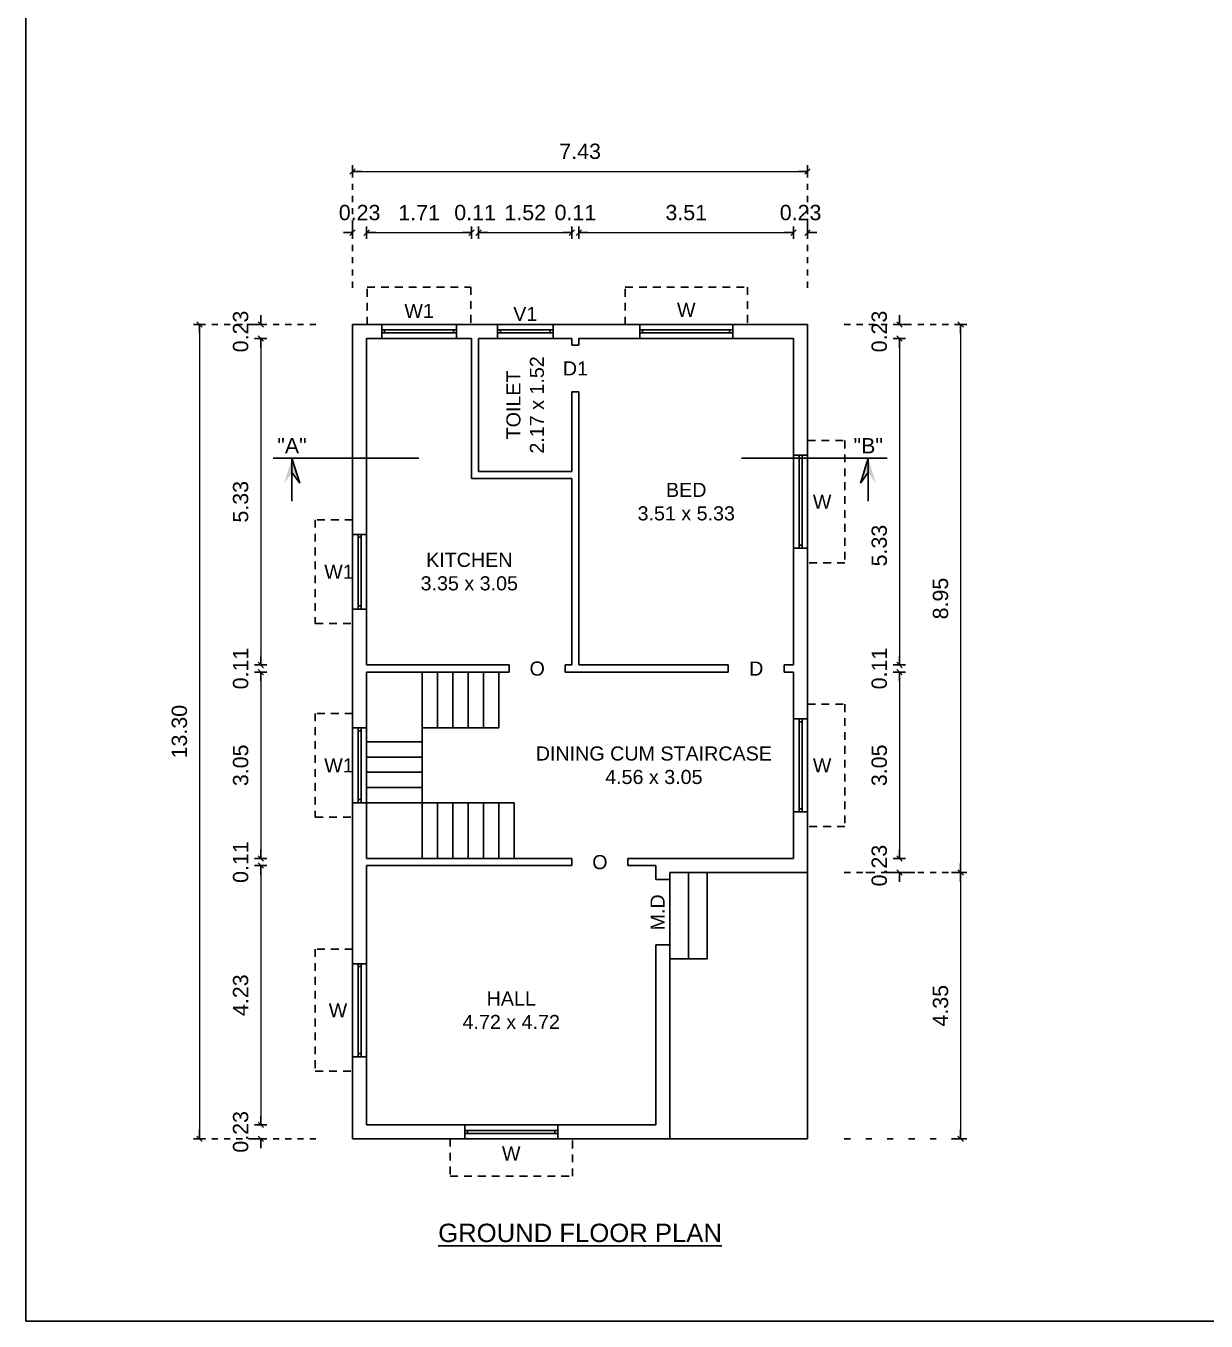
# Model space of a CAD drawing. Header units: metres. Extents: x 1126 to 1595, y 117 to 472.
# Drawn here: x 1511.48 to 1530.76, y 416.85 to 438 of the extents above; entities that cross this region are included whole.
import ezdxf
from ezdxf.enums import TextEntityAlignment as Align

# ---------------------------------------------------------------- set-up
doc = ezdxf.new("R2010")
doc.units = ezdxf.units.M
doc.linetypes.add('DOT', pattern=[0.25, 0, -0.25])
doc.linetypes.add('HIDDEN', pattern=[9.525, 6.35, -3.175])
for name, color, linetype in [('Sunshade', 8, 'HIDDEN'), ('TEXT', 7, 'Continuous'), ('Ventilator', 7, 'HIDDEN'), ('Window', 7, 'Continuous')]:
    doc.layers.add(name, color=color, linetype=linetype)
doc.styles.add('ARIAL', font='arial.ttf')
doc.styles.get("Standard").update_dxf_attribs({"font": 'arial.ttf', "height": 0.23})
doc.dimstyles.new('FLOOR DIM', dxfattribs={"dimtxt": 0.2, "dimasz": 0.05, "dimexe": 0.075, "dimexo": 0.3, "dimgap": 0.025, "dimtad": 0, "dimzin": 3, "dimdsep": 46, "dimtxsty": 'ARIAL', "dimblk": 'JM1', "dimcen": -0.09, "dimclrd": 5, "dimclre": 250, "dimclrt": 3, "dimazin": 0, "dimtfac": 0.65, "dimtix": 1, "dimtofl": 0, "dimtmove": 0, "dimatfit": 2, "dimfxl": 0, "dimfrac": 1, "dimtolj": 1, "dimlwd": 18, "dimlwe": -1, "dimarcsym": 0})

# ---------------------------------------------------------------- blocks, each defined once
blk = doc.blocks.new('JM1')
at = {"color": 2}
for p, q in [((-3, 0), (0, 0)), ((-0.88, -0.88), (0.88, 0.88)), ((0, 2), (0, -2))]:
    blk.add_line(p, q, dxfattribs=at)
blk = doc.blocks.new('*D846')
at = {"color": 5, "lineweight": 18}
for p, q in [((1516.77, 434.624), (1516.72, 434.624)), ((1517.099, 434.624), (1517.149, 434.624))]:
    blk.add_line(p, q, dxfattribs=at)
at = {"layer": 'Defpoints', "color": 0}
for p in [(1516.82, 434.624), (1516.82, 433.124), (1517.049, 432.895)]:
    blk.add_point(p, dxfattribs=at)
at = {"color": 5, "lineweight": 18, "xscale": 0.05, "yscale": 0.05, "zscale": 0.05}
blk.add_blockref('JM1', (1516.82, 434.624), dxfattribs=at)
at = {"color": 5, "lineweight": 18, "xscale": 0.05, "yscale": 0.05, "zscale": 0.05, "rotation": 180}
blk.add_blockref('JM1', (1517.049, 434.624), dxfattribs=at)
at = {"color": 3, "insert": (1516.934, 434.951), "char_height": 0.25, "attachment_point": 5, "style": 'ARIAL'}
blk.add_mtext('\\A1;0.23', dxfattribs=at)
blk = doc.blocks.new('*D847')
at = {"color": 250, "linetype": 'DOT', "ltscale": 0.25}
for p, q in [((1516.22, 433.124), (1514.245, 433.124)), ((1516.22, 419.822), (1514.245, 419.822))]:
    blk.add_line(p, q, dxfattribs=at)
at = {"color": 5, "lineweight": 18, "ltscale": 0.25}
blk.add_line((1514.32, 433.074), (1514.32, 419.872), dxfattribs=at)
at = {"layer": 'Defpoints', "color": 0, "linetype": 'ByBlock', "ltscale": 0.25}
for p in [(1516.82, 433.124), (1514.32, 419.822), (1516.82, 419.822)]:
    blk.add_point(p, dxfattribs=at)
at = {"color": 5, "linetype": 'ByBlock', "lineweight": 18, "ltscale": 0.25, "xscale": 0.05, "yscale": 0.05, "zscale": 0.05}
for p, rotation in [((1514.32, 433.124), 90), ((1514.32, 419.822), 270)]:
    blk.add_blockref('JM1', p, dxfattribs=dict(at, rotation=rotation))
at = {"color": 3, "linetype": 'ByBlock', "ltscale": 0.25, "insert": (1513.992, 426.473), "char_height": 0.25, "attachment_point": 5, "rotation": 90, "style": 'ARIAL'}
blk.add_mtext('\\A1;13.30', dxfattribs=at)
blk = doc.blocks.new('*D848')
at = {"color": 250, "linetype": 'DOT', "ltscale": 0.25}
for p, q in [((1516.82, 433.724), (1516.82, 435.699)), ((1524.249, 433.724), (1524.249, 435.699))]:
    blk.add_line(p, q, dxfattribs=at)
at = {"color": 5, "lineweight": 18, "ltscale": 0.25}
blk.add_line((1516.87, 435.624), (1524.199, 435.624), dxfattribs=at)
at = {"layer": 'Defpoints', "color": 0, "linetype": 'ByBlock', "ltscale": 0.25}
for p in [(1524.249, 435.624), (1516.82, 433.124), (1524.249, 433.124)]:
    blk.add_point(p, dxfattribs=at)
at = {"color": 5, "linetype": 'ByBlock', "lineweight": 18, "ltscale": 0.25, "xscale": 0.05, "yscale": 0.05, "zscale": 0.05, "rotation": 180}
blk.add_blockref('JM1', (1516.82, 435.624), dxfattribs=at)
at = {"color": 5, "linetype": 'ByBlock', "lineweight": 18, "ltscale": 0.25, "xscale": 0.05, "yscale": 0.05, "zscale": 0.05}
blk.add_blockref('JM1', (1524.249, 435.624), dxfattribs=at)
at = {"color": 3, "linetype": 'ByBlock', "ltscale": 0.25, "insert": (1520.535, 435.951), "char_height": 0.25, "attachment_point": 5, "style": 'ARIAL'}
blk.add_mtext('\\A1;7.43', dxfattribs=at)
blk = doc.blocks.new('*D849')
at = {"color": 5, "lineweight": 18, "ltscale": 50}
for p, q in [((1515.32, 433.174), (1515.32, 433.224)), ((1515.32, 432.845), (1515.32, 432.795))]:
    blk.add_line(p, q, dxfattribs=at)
at = {"layer": 'Defpoints', "color": 0, "ltscale": 50}
for p in [(1515.32, 433.124), (1516.82, 433.124), (1517.049, 432.895)]:
    blk.add_point(p, dxfattribs=at)
at = {"color": 5, "lineweight": 18, "ltscale": 50, "xscale": 0.05, "yscale": 0.05, "zscale": 0.05}
for p, rotation in [((1515.32, 433.124), 270), ((1515.32, 432.895), 90)]:
    blk.add_blockref('JM1', p, dxfattribs=dict(at, rotation=rotation))
at = {"color": 3, "ltscale": 50, "insert": (1514.992, 433.009), "char_height": 0.25, "attachment_point": 5, "rotation": 90, "style": 'ARIAL'}
blk.add_mtext('\\A1;0.23', dxfattribs=at)
blk = doc.blocks.new('*D850')
at = {"color": 5, "lineweight": 18}
blk.add_line((1517.099, 434.624), (1518.713, 434.624), dxfattribs=at)
at = {"layer": 'Defpoints', "color": 0}
for p in [(1518.763, 434.624), (1517.049, 432.895), (1518.763, 432.896)]:
    blk.add_point(p, dxfattribs=at)
at = {"color": 5, "lineweight": 18, "xscale": 0.05, "yscale": 0.05, "zscale": 0.05, "rotation": 180}
blk.add_blockref('JM1', (1517.049, 434.624), dxfattribs=at)
at = {"color": 5, "lineweight": 18, "xscale": 0.05, "yscale": 0.05, "zscale": 0.05}
blk.add_blockref('JM1', (1518.763, 434.624), dxfattribs=at)
at = {"color": 3, "insert": (1517.906, 434.949), "char_height": 0.25, "attachment_point": 5, "style": 'ARIAL'}
blk.add_mtext('\\A1;1.71', dxfattribs=at)
blk = doc.blocks.new('*D851')
at = {"color": 5, "lineweight": 18}
for p, q in [((1518.713, 434.624), (1518.663, 434.624)), ((1518.927, 434.624), (1518.977, 434.624))]:
    blk.add_line(p, q, dxfattribs=at)
at = {"layer": 'Defpoints', "color": 0}
for p in [(1518.877, 434.624), (1518.763, 432.896), (1518.877, 432.896)]:
    blk.add_point(p, dxfattribs=at)
at = {"color": 5, "lineweight": 18, "xscale": 0.05, "yscale": 0.05, "zscale": 0.05}
blk.add_blockref('JM1', (1518.763, 434.624), dxfattribs=at)
at = {"color": 5, "lineweight": 18, "xscale": 0.05, "yscale": 0.05, "zscale": 0.05, "rotation": 180}
blk.add_blockref('JM1', (1518.877, 434.624), dxfattribs=at)
at = {"color": 3, "insert": (1518.82, 434.951), "char_height": 0.25, "attachment_point": 5, "style": 'ARIAL'}
blk.add_mtext('\\A1;0.11', dxfattribs=at)
blk = doc.blocks.new('*D852')
at = {"color": 5, "lineweight": 18}
blk.add_line((1518.927, 434.624), (1520.351, 434.624), dxfattribs=at)
at = {"layer": 'Defpoints', "color": 0}
for p in [(1520.401, 434.624), (1518.877, 432.896), (1520.401, 432.896)]:
    blk.add_point(p, dxfattribs=at)
at = {"color": 5, "lineweight": 18, "xscale": 0.05, "yscale": 0.05, "zscale": 0.05, "rotation": 180}
blk.add_blockref('JM1', (1518.877, 434.624), dxfattribs=at)
at = {"color": 5, "lineweight": 18, "xscale": 0.05, "yscale": 0.05, "zscale": 0.05}
blk.add_blockref('JM1', (1520.401, 434.624), dxfattribs=at)
at = {"color": 3, "insert": (1519.639, 434.951), "char_height": 0.25, "attachment_point": 5, "style": 'ARIAL'}
blk.add_mtext('\\A1;1.52', dxfattribs=at)
blk = doc.blocks.new('*D853')
at = {"color": 5, "lineweight": 18}
for p, q in [((1520.351, 434.624), (1520.301, 434.624)), ((1520.565, 434.624), (1520.615, 434.624))]:
    blk.add_line(p, q, dxfattribs=at)
at = {"layer": 'Defpoints', "color": 0}
for p in [(1520.515, 434.624), (1520.401, 432.896), (1520.515, 432.896)]:
    blk.add_point(p, dxfattribs=at)
at = {"color": 5, "lineweight": 18, "xscale": 0.05, "yscale": 0.05, "zscale": 0.05}
blk.add_blockref('JM1', (1520.401, 434.624), dxfattribs=at)
at = {"color": 5, "lineweight": 18, "xscale": 0.05, "yscale": 0.05, "zscale": 0.05, "rotation": 180}
blk.add_blockref('JM1', (1520.515, 434.624), dxfattribs=at)
at = {"color": 3, "insert": (1520.458, 434.951), "char_height": 0.25, "attachment_point": 5, "style": 'ARIAL'}
blk.add_mtext('\\A1;0.11', dxfattribs=at)
blk = doc.blocks.new('*D854')
at = {"color": 5, "lineweight": 18}
blk.add_line((1520.565, 434.624), (1523.97, 434.624), dxfattribs=at)
at = {"layer": 'Defpoints', "color": 0}
for p in [(1524.02, 434.624), (1520.515, 432.896), (1524.02, 432.896)]:
    blk.add_point(p, dxfattribs=at)
at = {"color": 5, "lineweight": 18, "xscale": 0.05, "yscale": 0.05, "zscale": 0.05, "rotation": 180}
blk.add_blockref('JM1', (1520.515, 434.624), dxfattribs=at)
at = {"color": 5, "lineweight": 18, "xscale": 0.05, "yscale": 0.05, "zscale": 0.05}
blk.add_blockref('JM1', (1524.02, 434.624), dxfattribs=at)
at = {"color": 3, "insert": (1522.268, 434.951), "char_height": 0.25, "attachment_point": 5, "style": 'ARIAL'}
blk.add_mtext('\\A1;3.51', dxfattribs=at)
blk = doc.blocks.new('*D855')
at = {"color": 5, "lineweight": 18}
for p, q in [((1523.97, 434.624), (1523.92, 434.624)), ((1524.299, 434.624), (1524.349, 434.624))]:
    blk.add_line(p, q, dxfattribs=at)
at = {"layer": 'Defpoints', "color": 0}
for p in [(1524.249, 434.624), (1524.249, 433.124), (1524.02, 432.896)]:
    blk.add_point(p, dxfattribs=at)
at = {"color": 5, "lineweight": 18, "xscale": 0.05, "yscale": 0.05, "zscale": 0.05}
blk.add_blockref('JM1', (1524.02, 434.624), dxfattribs=at)
at = {"color": 5, "lineweight": 18, "xscale": 0.05, "yscale": 0.05, "zscale": 0.05, "rotation": 180}
blk.add_blockref('JM1', (1524.249, 434.624), dxfattribs=at)
at = {"color": 3, "insert": (1524.135, 434.951), "char_height": 0.25, "attachment_point": 5, "style": 'ARIAL'}
blk.add_mtext('\\A1;0.23', dxfattribs=at)
blk = doc.blocks.new('*D856')
at = {"color": 5, "lineweight": 18}
blk.add_line((1515.32, 432.845), (1515.32, 427.612), dxfattribs=at)
at = {"layer": 'Defpoints', "color": 0}
for p in [(1517.049, 432.895), (1515.32, 427.562), (1517.048, 427.562)]:
    blk.add_point(p, dxfattribs=at)
at = {"color": 5, "lineweight": 18, "xscale": 0.05, "yscale": 0.05, "zscale": 0.05}
for p, rotation in [((1515.32, 432.895), 90), ((1515.32, 427.562), 270)]:
    blk.add_blockref('JM1', p, dxfattribs=dict(at, rotation=rotation))
at = {"color": 3, "insert": (1514.992, 430.228), "char_height": 0.25, "attachment_point": 5, "rotation": 90, "style": 'ARIAL'}
blk.add_mtext('\\A1;5.33', dxfattribs=at)
blk = doc.blocks.new('*D857')
at = {"color": 5, "lineweight": 18}
for p, q in [((1515.32, 427.612), (1515.32, 427.662)), ((1515.32, 427.397), (1515.32, 427.347))]:
    blk.add_line(p, q, dxfattribs=at)
at = {"layer": 'Defpoints', "color": 0}
for p in [(1517.048, 427.562), (1515.32, 427.447), (1517.048, 427.447)]:
    blk.add_point(p, dxfattribs=at)
at = {"color": 5, "lineweight": 18, "xscale": 0.05, "yscale": 0.05, "zscale": 0.05}
for p, rotation in [((1515.32, 427.562), 270), ((1515.32, 427.447), 90)]:
    blk.add_blockref('JM1', p, dxfattribs=dict(at, rotation=rotation))
at = {"color": 3, "insert": (1514.992, 427.504), "char_height": 0.25, "attachment_point": 5, "rotation": 90, "style": 'ARIAL'}
blk.add_mtext('\\A1;0.11', dxfattribs=at)
blk = doc.blocks.new('*D858')
at = {"color": 5, "lineweight": 18}
blk.add_line((1515.32, 427.397), (1515.32, 424.449), dxfattribs=at)
at = {"layer": 'Defpoints', "color": 0}
for p in [(1517.048, 427.447), (1515.32, 424.399), (1517.048, 424.399)]:
    blk.add_point(p, dxfattribs=at)
at = {"color": 5, "lineweight": 18, "xscale": 0.05, "yscale": 0.05, "zscale": 0.05}
for p, rotation in [((1515.32, 427.447), 90), ((1515.32, 424.399), 270)]:
    blk.add_blockref('JM1', p, dxfattribs=dict(at, rotation=rotation))
at = {"color": 3, "insert": (1514.992, 425.923), "char_height": 0.25, "attachment_point": 5, "rotation": 90, "style": 'ARIAL'}
blk.add_mtext('\\A1;3.05', dxfattribs=at)
blk = doc.blocks.new('*D859')
at = {"color": 5, "lineweight": 18}
for p, q in [((1515.32, 424.449), (1515.32, 424.499)), ((1515.32, 424.235), (1515.32, 424.185))]:
    blk.add_line(p, q, dxfattribs=at)
at = {"layer": 'Defpoints', "color": 0}
for p in [(1517.048, 424.399), (1515.32, 424.285), (1517.048, 424.285)]:
    blk.add_point(p, dxfattribs=at)
at = {"color": 5, "lineweight": 18, "xscale": 0.05, "yscale": 0.05, "zscale": 0.05}
for p, rotation in [((1515.32, 424.399), 270), ((1515.32, 424.285), 90)]:
    blk.add_blockref('JM1', p, dxfattribs=dict(at, rotation=rotation))
at = {"color": 3, "insert": (1514.992, 424.342), "char_height": 0.25, "attachment_point": 5, "rotation": 90, "style": 'ARIAL'}
blk.add_mtext('\\A1;0.11', dxfattribs=at)
blk = doc.blocks.new('*D860')
at = {"color": 5, "lineweight": 18}
blk.add_line((1515.32, 424.235), (1515.32, 420.1), dxfattribs=at)
at = {"layer": 'Defpoints', "color": 0}
for p in [(1517.048, 424.285), (1515.32, 420.05), (1517.048, 420.05)]:
    blk.add_point(p, dxfattribs=at)
at = {"color": 5, "lineweight": 18, "xscale": 0.05, "yscale": 0.05, "zscale": 0.05}
for p, rotation in [((1515.32, 424.285), 90), ((1515.32, 420.05), 270)]:
    blk.add_blockref('JM1', p, dxfattribs=dict(at, rotation=rotation))
at = {"color": 3, "insert": (1514.992, 422.168), "char_height": 0.25, "attachment_point": 5, "rotation": 90, "style": 'ARIAL'}
blk.add_mtext('\\A1;4.23', dxfattribs=at)
blk = doc.blocks.new('*D861')
at = {"color": 5, "lineweight": 18}
for p, q in [((1515.32, 420.1), (1515.32, 420.15)), ((1515.32, 419.772), (1515.32, 419.722))]:
    blk.add_line(p, q, dxfattribs=at)
at = {"layer": 'Defpoints', "color": 0}
for p in [(1517.048, 420.05), (1515.32, 419.822), (1516.82, 419.822)]:
    blk.add_point(p, dxfattribs=at)
at = {"color": 5, "lineweight": 18, "xscale": 0.05, "yscale": 0.05, "zscale": 0.05}
for p, rotation in [((1515.32, 420.05), 270), ((1515.32, 419.822), 90)]:
    blk.add_blockref('JM1', p, dxfattribs=dict(at, rotation=rotation))
at = {"color": 3, "insert": (1514.992, 419.936), "char_height": 0.25, "attachment_point": 5, "rotation": 90, "style": 'ARIAL'}
blk.add_mtext('\\A1;0.23', dxfattribs=at)
blk = doc.blocks.new('*D862')
at = {"color": 250, "linetype": 'DOT', "ltscale": 0.25}
for p, q in [((1524.849, 433.124), (1526.824, 433.124)), ((1524.849, 424.171), (1526.824, 424.171))]:
    blk.add_line(p, q, dxfattribs=at)
at = {"color": 5, "lineweight": 18, "ltscale": 0.25}
blk.add_line((1526.749, 433.074), (1526.749, 424.221), dxfattribs=at)
at = {"layer": 'Defpoints', "color": 0, "linetype": 'ByBlock', "ltscale": 0.25}
for p in [(1524.249, 433.124), (1524.249, 424.171), (1526.749, 424.171)]:
    blk.add_point(p, dxfattribs=at)
at = {"color": 5, "linetype": 'ByBlock', "lineweight": 18, "ltscale": 0.25, "xscale": 0.05, "yscale": 0.05, "zscale": 0.05}
for p, rotation in [((1526.749, 433.124), 90), ((1526.749, 424.171), 270)]:
    blk.add_blockref('JM1', p, dxfattribs=dict(at, rotation=rotation))
at = {"color": 3, "linetype": 'ByBlock', "ltscale": 0.25, "insert": (1526.421, 428.647), "char_height": 0.25, "attachment_point": 5, "rotation": 90, "style": 'ARIAL'}
blk.add_mtext('\\A1;8.95', dxfattribs=at)
blk = doc.blocks.new('*D863')
at = {"color": 5, "lineweight": 18, "ltscale": 50}
for p, q in [((1525.749, 433.174), (1525.749, 433.224)), ((1525.749, 432.845), (1525.749, 432.795))]:
    blk.add_line(p, q, dxfattribs=at)
at = {"layer": 'Defpoints', "color": 0, "ltscale": 50}
for p in [(1524.249, 433.124), (1525.749, 433.124), (1524.02, 432.895)]:
    blk.add_point(p, dxfattribs=at)
at = {"color": 5, "lineweight": 18, "ltscale": 50, "xscale": 0.05, "yscale": 0.05, "zscale": 0.05}
for p, rotation in [((1525.749, 433.124), 270), ((1525.749, 432.895), 90)]:
    blk.add_blockref('JM1', p, dxfattribs=dict(at, rotation=rotation))
at = {"color": 3, "ltscale": 50, "insert": (1525.421, 433.009), "char_height": 0.25, "attachment_point": 5, "rotation": 90, "style": 'ARIAL'}
blk.add_mtext('\\A1;0.23', dxfattribs=at)
blk = doc.blocks.new('*D864')
at = {"color": 5, "lineweight": 18}
blk.add_line((1525.749, 432.845), (1525.749, 427.612), dxfattribs=at)
at = {"layer": 'Defpoints', "color": 0}
for p in [(1524.02, 432.895), (1524.02, 427.562), (1525.749, 427.562)]:
    blk.add_point(p, dxfattribs=at)
at = {"color": 5, "lineweight": 18, "xscale": 0.05, "yscale": 0.05, "zscale": 0.05}
for p, rotation in [((1525.749, 432.895), 90), ((1525.749, 427.562), 270)]:
    blk.add_blockref('JM1', p, dxfattribs=dict(at, rotation=rotation))
at = {"color": 3, "insert": (1525.421, 429.512), "char_height": 0.25, "attachment_point": 5, "rotation": 90, "style": 'ARIAL'}
blk.add_mtext('\\A1;5.33', dxfattribs=at)
blk = doc.blocks.new('*D865')
at = {"color": 5, "lineweight": 18}
for p, q in [((1525.749, 427.612), (1525.749, 427.662)), ((1525.749, 427.397), (1525.749, 427.347))]:
    blk.add_line(p, q, dxfattribs=at)
at = {"layer": 'Defpoints', "color": 0}
for p in [(1524.02, 427.562), (1524.02, 427.447), (1525.749, 427.447)]:
    blk.add_point(p, dxfattribs=at)
at = {"color": 5, "lineweight": 18, "xscale": 0.05, "yscale": 0.05, "zscale": 0.05}
for p, rotation in [((1525.749, 427.562), 270), ((1525.749, 427.447), 90)]:
    blk.add_blockref('JM1', p, dxfattribs=dict(at, rotation=rotation))
at = {"color": 3, "insert": (1525.421, 427.504), "char_height": 0.25, "attachment_point": 5, "rotation": 90, "style": 'ARIAL'}
blk.add_mtext('\\A1;0.11', dxfattribs=at)
blk = doc.blocks.new('*D866')
at = {"color": 5, "lineweight": 18}
blk.add_line((1525.749, 427.397), (1525.749, 424.449), dxfattribs=at)
at = {"layer": 'Defpoints', "color": 0}
for p in [(1524.02, 427.447), (1524.02, 424.399), (1525.749, 424.399)]:
    blk.add_point(p, dxfattribs=at)
at = {"color": 5, "lineweight": 18, "xscale": 0.05, "yscale": 0.05, "zscale": 0.05}
for p, rotation in [((1525.749, 427.447), 90), ((1525.749, 424.399), 270)]:
    blk.add_blockref('JM1', p, dxfattribs=dict(at, rotation=rotation))
at = {"color": 3, "insert": (1525.421, 425.923), "char_height": 0.25, "attachment_point": 5, "rotation": 90, "style": 'ARIAL'}
blk.add_mtext('\\A1;3.05', dxfattribs=at)
blk = doc.blocks.new('*D867')
at = {"color": 5, "lineweight": 18}
for p, q in [((1525.749, 424.449), (1525.749, 424.499)), ((1525.749, 424.121), (1525.749, 424.071))]:
    blk.add_line(p, q, dxfattribs=at)
at = {"layer": 'Defpoints', "color": 0}
for p in [(1524.02, 424.399), (1524.249, 424.171), (1525.749, 424.171)]:
    blk.add_point(p, dxfattribs=at)
at = {"color": 5, "lineweight": 18, "xscale": 0.05, "yscale": 0.05, "zscale": 0.05}
for p, rotation in [((1525.749, 424.399), 270), ((1525.749, 424.171), 90)]:
    blk.add_blockref('JM1', p, dxfattribs=dict(at, rotation=rotation))
at = {"color": 3, "insert": (1525.421, 424.285), "char_height": 0.25, "attachment_point": 5, "rotation": 90, "style": 'ARIAL'}
blk.add_mtext('\\A1;0.23', dxfattribs=at)
blk = doc.blocks.new('*D868')
at = {"color": 250, "linetype": 'DOT'}
for p, q in [((1524.849, 424.171), (1526.824, 424.171)), ((1524.849, 419.822), (1526.824, 419.822))]:
    blk.add_line(p, q, dxfattribs=at)
at = {"color": 5, "lineweight": 18}
blk.add_line((1526.749, 424.121), (1526.749, 419.872), dxfattribs=at)
at = {"layer": 'Defpoints', "color": 0}
for p in [(1524.249, 424.171), (1524.249, 419.822), (1526.749, 419.822)]:
    blk.add_point(p, dxfattribs=at)
at = {"color": 5, "lineweight": 18, "xscale": 0.05, "yscale": 0.05, "zscale": 0.05}
for p, rotation in [((1526.749, 424.171), 90), ((1526.749, 419.822), 270)]:
    blk.add_blockref('JM1', p, dxfattribs=dict(at, rotation=rotation))
at = {"color": 3, "insert": (1526.421, 421.996), "char_height": 0.25, "attachment_point": 5, "rotation": 90, "style": 'ARIAL'}
blk.add_mtext('\\A1;4.35', dxfattribs=at)

msp = doc.modelspace()

# ---------------------------------------------------------------- linework, layer by layer
for p, q in [((1516.82, 433.124), (1524.249, 433.124)), ((1516.82, 419.822), (1516.82, 433.124)), ((1524.249, 419.822), (1524.249, 433.124)), ((1517.048, 432.896), (1518.763, 432.896)), ((1517.048, 427.562), (1517.048, 432.896)), ((1518.763, 430.61), (1518.763, 432.896)), ((1518.877, 432.896), (1520.401, 432.896)), ((1518.877, 430.724), (1518.877, 432.896)), ((1520.401, 432.786), (1520.401, 432.896)), ((1520.515, 432.896), (1524.02, 432.896)), ((1520.515, 432.786), (1520.515, 432.896)), ((1524.02, 427.562), (1524.02, 432.896)), ((1520.401, 432.786), (1520.515, 432.786)), ((1520.401, 432.026), (1520.515, 432.026)), ((1520.401, 430.724), (1520.401, 432.026)), ((1520.515, 427.904), (1520.515, 432.026)), ((1518.763, 430.61), (1520.401, 430.61)), ((1518.877, 430.724), (1520.401, 430.724)), ((1520.401, 427.562), (1520.401, 430.61)), ((1520.515, 427.562), (1520.515, 427.904)), ((1517.048, 427.562), (1519.377, 427.562)), ((1519.377, 427.447), (1519.377, 427.562)), ((1520.291, 427.562), (1520.401, 427.562)), ((1520.291, 427.447), (1520.291, 427.562)), ((1520.515, 427.562), (1522.954, 427.562)), ((1522.954, 427.447), (1522.954, 427.562)), ((1523.868, 427.562), (1524.02, 427.562)), ((1523.868, 427.447), (1523.868, 427.562)), ((1517.048, 427.447), (1519.377, 427.447)), ((1517.048, 424.399), (1517.048, 427.447)), ((1517.958, 426.537), (1517.958, 427.447)), ((1518.208, 426.537), (1518.208, 427.447)), ((1518.458, 426.537), (1518.458, 427.447)), ((1518.708, 426.537), (1518.708, 427.447)), ((1518.958, 426.537), (1518.958, 427.447)), ((1519.208, 426.537), (1519.208, 427.447)), ((1520.291, 427.447), (1520.515, 427.447)), ((1520.515, 427.447), (1522.954, 427.447)), ((1523.868, 427.447), (1524.02, 427.447)), ((1524.02, 427.447), (1524.02, 427.303)), ((1524.02, 424.399), (1524.02, 427.447)), ((1517.958, 425.309), (1517.958, 426.537)), ((1517.958, 426.537), (1519.208, 426.537)), ((1517.048, 426.309), (1517.958, 426.309)), ((1517.048, 426.059), (1517.958, 426.059)), ((1517.048, 425.809), (1517.958, 425.809)), ((1517.048, 425.559), (1517.958, 425.559)), ((1517.048, 425.309), (1517.958, 425.309)), ((1517.958, 424.399), (1517.958, 425.309)), ((1517.958, 425.309), (1519.458, 425.309)), ((1518.208, 424.399), (1518.208, 425.309)), ((1518.458, 424.399), (1518.458, 425.309)), ((1518.708, 424.399), (1518.708, 425.309)), ((1518.958, 424.399), (1518.958, 425.309)), ((1519.208, 424.399), (1519.208, 425.309)), ((1519.458, 424.399), (1519.458, 425.309)), ((1524.02, 424.399), (1524.02, 424.856)), ((1517.048, 424.399), (1520.401, 424.399)), ((1520.401, 424.285), (1520.401, 424.399)), ((1521.315, 424.399), (1524.02, 424.399)), ((1521.315, 424.285), (1521.315, 424.399)), ((1517.048, 420.05), (1517.048, 424.285)), ((1517.048, 424.285), (1520.401, 424.285)), ((1521.315, 424.285), (1521.773, 424.285)), ((1521.773, 424.056), (1521.773, 424.285)), ((1521.773, 424.056), (1522.001, 424.056)), ((1522.001, 424.171), (1524.249, 424.171)), ((1522.001, 419.822), (1522.001, 424.171)), ((1522.306, 422.761), (1522.306, 424.171)), ((1522.611, 422.761), (1522.611, 424.171)), ((1521.773, 422.99), (1522.001, 422.99)), ((1521.773, 420.05), (1521.773, 422.99)), ((1522.001, 422.761), (1522.611, 422.761)), ((1517.048, 420.05), (1521.773, 420.05)), ((1516.82, 419.822), (1524.249, 419.822))]:
    msp.add_line(p, q)
at = {"color": 7}
for p, q in [((1517.901, 430.938), (1515.52, 430.938)), ((1515.83, 430.938), (1515.83, 430.239)), ((1515.83, 430.938), (1515.956, 430.53)), ((1523.168, 430.938), (1525.549, 430.938)), ((1525.24, 430.938), (1525.113, 430.53)), ((1525.24, 430.938), (1525.24, 430.239)), ((1515.956, 430.53), (1515.83, 430.706)), ((1525.113, 430.53), (1525.24, 430.706))]:
    msp.add_line(p, q, dxfattribs=at)
msp.add_lwpolyline([(1511.485, 453.414), (1550.029, 453.414), (1550.029, 416.845), (1511.485, 416.845)], close=True)
for points in [[(1515.703, 430.53), (1515.83, 430.938), (1515.83, 430.706)], [(1515.956, 430.53), (1515.83, 430.938), (1515.83, 430.706)], [(1525.113, 430.53), (1525.24, 430.938), (1525.24, 430.706)], [(1525.366, 430.53), (1525.24, 430.938), (1525.24, 430.706)]]:
    msp.add_solid(points, dxfattribs=at)
at = {"layer": 'Sunshade', "linetype": 'HIDDEN', "ltscale": 0.02}
for points in [[(1517.057, 433.124), (1517.057, 433.734), (1518.753, 433.734), (1518.753, 433.124)], [(1521.27, 433.124), (1521.27, 433.734), (1523.266, 433.734), (1523.266, 433.124)], [(1524.249, 431.227), (1524.859, 431.227), (1524.859, 429.231), (1524.249, 429.231)], [(1516.82, 429.934), (1516.21, 429.934), (1516.21, 428.238), (1516.82, 428.238)], [(1516.82, 426.771), (1516.21, 426.771), (1516.21, 425.075), (1516.82, 425.075)], [(1524.249, 426.921), (1524.859, 426.921), (1524.859, 424.925), (1524.249, 424.925)], [(1516.82, 422.921), (1516.21, 422.921), (1516.21, 420.925), (1516.82, 420.925)], [(1518.412, 419.822), (1518.412, 419.212), (1520.408, 419.212), (1520.408, 419.822)]]:
    msp.add_lwpolyline(points, dxfattribs=at)
at = {"layer": 'Ventilator'}
for p, q in [((1519.184, 433.036), (1520.094, 433.036)), ((1519.184, 432.985), (1520.094, 432.985))]:
    msp.add_line(p, q, dxfattribs=at)
at = {"layer": 'Window'}
for p, q in [((1518.515, 433.036), (1517.295, 433.036)), ((1518.515, 432.985), (1517.295, 432.985)), ((1523.028, 433.036), (1521.508, 433.036)), ((1523.028, 432.985), (1521.508, 432.985)), ((1524.11, 429.469), (1524.11, 430.989)), ((1524.161, 429.469), (1524.161, 430.989)), ((1516.908, 428.476), (1516.908, 429.696)), ((1516.959, 428.476), (1516.959, 429.696)), ((1516.908, 425.313), (1516.908, 426.533)), ((1516.959, 425.313), (1516.959, 426.533)), ((1524.11, 425.163), (1524.11, 426.683)), ((1524.161, 425.163), (1524.161, 426.683)), ((1516.908, 421.163), (1516.908, 422.683)), ((1516.959, 421.163), (1516.959, 422.683)), ((1520.17, 419.961), (1518.65, 419.961)), ((1520.17, 419.91), (1518.65, 419.91))]:
    msp.add_line(p, q, dxfattribs=at)
at = {"layer": 'Window', "linetype": 'ByBlock'}
for p, q in [((1517.343, 433.036), (1517.343, 432.985)), ((1518.465, 433.036), (1518.465, 432.985)), ((1519.235, 433.036), (1519.235, 432.985)), ((1520.047, 433.036), (1520.047, 432.985)), ((1521.555, 433.036), (1521.555, 432.985)), ((1522.977, 433.036), (1522.977, 432.985)), ((1524.161, 430.941), (1524.11, 430.941)), ((1516.908, 429.648), (1516.959, 429.648)), ((1524.161, 429.519), (1524.11, 429.519)), ((1516.908, 428.526), (1516.959, 428.526)), ((1524.161, 426.636), (1524.11, 426.636)), ((1516.908, 426.486), (1516.959, 426.486)), ((1516.908, 425.364), (1516.959, 425.364)), ((1524.161, 425.214), (1524.11, 425.214)), ((1516.908, 422.635), (1516.959, 422.635)), ((1516.908, 421.214), (1516.959, 421.214)), ((1518.698, 419.91), (1518.698, 419.961)), ((1520.12, 419.91), (1520.12, 419.961))]:
    msp.add_line(p, q, dxfattribs=at)
for points in [[(1518.515, 432.896), (1518.515, 433.124), (1517.295, 433.124), (1517.295, 432.896)], [(1519.184, 432.896), (1519.184, 433.124), (1520.094, 433.124), (1520.094, 432.896)], [(1523.028, 432.896), (1523.028, 433.124), (1521.508, 433.124), (1521.508, 432.896)], [(1524.02, 429.469), (1524.249, 429.469), (1524.249, 430.989), (1524.02, 430.989)], [(1517.048, 428.476), (1516.82, 428.476), (1516.82, 429.696), (1517.048, 429.696)], [(1517.048, 425.313), (1516.82, 425.313), (1516.82, 426.533), (1517.048, 426.533)], [(1524.02, 425.163), (1524.249, 425.163), (1524.249, 426.683), (1524.02, 426.683)], [(1517.048, 421.163), (1516.82, 421.163), (1516.82, 422.683), (1517.048, 422.683)], [(1520.17, 420.05), (1520.17, 419.822), (1518.65, 419.822), (1518.65, 420.05)]]:
    msp.add_lwpolyline(points, close=True, dxfattribs=at)

# ---------------------------------------------------------------- texts
at = {"color": 7, "style": 'ARIAL'}
for s, p in [('"A"', (1515.83, 431.019)), ('"B"', (1525.24, 431.019))]:
    msp.add_text(s, height=0.25, dxfattribs=at).set_placement(p, align=Align.CENTER)
at = {"insert": (1519.639, 431.81), "char_height": 0.23, "attachment_point": 5, "rotation": 90}
msp.add_mtext('TOILET\\P2.17 x 1.52', dxfattribs=at)
at = {"char_height": 0.23, "attachment_point": 5}
for s, insert in [('BED\\P3.51 x 5.33', (1522.268, 430.229)), ('KITCHEN\\P3.35 x 3.05', (1518.725, 429.086)), ('DINING CUM STAIRCASE\\P4.56 x 3.05', (1521.739, 425.923)), ('HALL\\P4.72 x 4.72', (1519.41, 421.923))]:
    msp.add_mtext(s, dxfattribs=dict(at, insert=insert))
at = {"layer": 'TEXT', "style": 'ARIAL'}
for s, rotation, p in [('W1', 359.998, (1517.906, 433.345)), ('V1', 0.002, (1519.639, 433.296)), ('D1', 359.998, (1520.458, 432.406)), ('O', 359.998, (1519.834, 427.504)), ('D', 359.998, (1523.411, 427.504)), ('O', 359.998, (1520.858, 424.342)), ('M.D', 90, (1521.8, 423.521))]:
    msp.add_text(s, height=0.23, rotation=rotation, dxfattribs=at).set_placement(p, align=Align.MIDDLE_CENTER)
for s, p in [('W', (1522.268, 433.363)), ('W', (1524.487, 430.229)), ('W1', (1516.597, 429.085)), ('W1', (1516.597, 425.922)), ('W', (1524.487, 425.923)), ('W', (1516.581, 421.923)), ('W', (1519.41, 419.583))]:
    msp.add_text(s, height=0.23, dxfattribs=at).set_placement(p, align=Align.MIDDLE_CENTER)
at = {"layer": 'TEXT', "insert": (1520.534, 418.284), "char_height": 0.3, "width": 4.78593, "attachment_point": 5, "style": 'ARIAL'}
msp.add_mtext('{\\fArial|b0|i0|c0|p18;\\LGROUND FLOOR PLAN\\l }', dxfattribs=at)

# ---------------------------------------------------------------- dimensions: what is measured, and where the dimension line sits
at = {"color": 7, "linetype": 'ByBlock', "ltscale": 0.25}
for p1, p2, distance, picture, middle in [((1516.82, 433.124), (1524.249, 433.124), 2.5, '*D848', (1520.535, 435.951)), ((1516.82, 433.124), (1516.82, 419.822), -2.5, '*D847', (1513.992, 426.473)), ((1524.249, 433.124), (1524.249, 424.171), 2.5, '*D862', (1526.421, 428.647))]:
    dim = msp.add_aligned_dim(p1=p1, p2=p2, distance=distance, dimstyle='FLOOR DIM', override={"dimtxt": 0.25, "dimexo": 0.6, "dimgap": 0.2, "dimtad": 1, "dimpost": '\\X'}, dxfattribs=at)
    dim.commit()
    dim.dimension.update_dxf_attribs({"geometry": picture, "text_midpoint": middle})
at = {"color": 7}
dim = msp.add_linear_dim(base=(1516.82, 434.624), p1=(1517.049, 432.895), p2=(1516.82, 433.124), dimstyle='FLOOR DIM', override={"dimtxt": 0.25, "dimgap": 0.2, "dimtad": 1, "dimpost": '\\X', "dimse1": 1, "dimse2": 1, "dimtmove": 2}, dxfattribs=at)
dim.commit()
dim.dimension.update_dxf_attribs({"geometry": '*D846', "text_midpoint": (1516.934, 434.951)})
for base, p1, p2, picture, middle in [((1518.763, 434.624), (1517.049, 432.895), (1518.763, 432.896), '*D850', (1517.906, 434.949)), ((1518.877, 434.624), (1518.763, 432.896), (1518.877, 432.896), '*D851', (1518.82, 434.951)), ((1520.401, 434.624), (1518.877, 432.896), (1520.401, 432.896), '*D852', (1519.639, 434.951)), ((1520.515, 434.624), (1520.401, 432.896), (1520.515, 432.896), '*D853', (1520.458, 434.951)), ((1524.0205, 434.6237), (1520.5153, 432.8955), (1524.0205, 432.8955), '*D854', (1522.2679, 434.9514)), ((1524.249, 434.624), (1524.02, 432.896), (1524.249, 433.124), '*D855', (1524.135, 434.951))]:
    dim = msp.add_linear_dim(base=base, p1=p1, p2=p2, dimstyle='FLOOR DIM', override={"dimtxt": 0.25, "dimgap": 0.2, "dimtad": 1, "dimpost": '\\X', "dimse1": 1, "dimse2": 1, "dimtmove": 2})
    dim.commit()
    dim.dimension.update_dxf_attribs({"geometry": picture, "text_midpoint": middle})
at = {"ltscale": 50}
for base, p1, p2, picture, middle in [((1515.32, 433.124), (1517.049, 432.895), (1516.82, 433.124), '*D849', (1514.992, 433.009)), ((1525.749, 433.124), (1524.02, 432.895), (1524.249, 433.124), '*D863', (1525.421, 433.009))]:
    dim = msp.add_linear_dim(base=base, p1=p1, p2=p2, angle=270, dimstyle='FLOOR DIM', override={"dimtxt": 0.25, "dimgap": 0.2, "dimtad": 1, "dimpost": '\\X', "dimse1": 1, "dimse2": 1, "dimtmove": 2}, dxfattribs=at)
    dim.commit()
    dim.dimension.update_dxf_attribs({"geometry": picture, "text_midpoint": middle})
for base, p1, p2, angle, override, picture, middle in [((1515.32, 427.562), (1517.049, 432.895), (1517.048, 427.562), 270, {"dimtxt": 0.25, "dimgap": 0.2, "dimtad": 1, "dimpost": '\\X', "dimse1": 1, "dimse2": 1, "dimtmove": 2}, '*D856', (1514.992, 430.228)), ((1515.32, 427.4472), (1517.0482, 427.5615), (1517.0482, 427.4472), 270, {"dimtxt": 0.25, "dimgap": 0.2, "dimtad": 1, "dimpost": '\\X', "dimse1": 1, "dimse2": 1, "dimtmove": 2}, '*D857', (1514.9924, 427.5044)), ((1525.7491, 427.4472), (1524.0205, 427.5615), (1524.0205, 427.4472), 270, {"dimtxt": 0.25, "dimgap": 0.2, "dimtad": 1, "dimpost": '\\X', "dimse1": 1, "dimse2": 1, "dimtmove": 2}, '*D865', (1525.4214, 427.5044)), ((1515.32, 424.399), (1517.048, 427.447), (1517.048, 424.399), 270, {"dimtxt": 0.25, "dimgap": 0.2, "dimtad": 1, "dimpost": '\\X', "dimse1": 1, "dimse2": 1, "dimtmove": 2}, '*D858', (1514.992, 425.923)), ((1525.749, 424.399), (1524.02, 427.447), (1524.02, 424.399), 270, {"dimtxt": 0.25, "dimgap": 0.2, "dimtad": 1, "dimpost": '\\X', "dimse1": 1, "dimse2": 1, "dimtmove": 2}, '*D866', (1525.421, 425.923)), ((1515.32, 424.285), (1517.048, 424.399), (1517.048, 424.285), 270, {"dimtxt": 0.25, "dimgap": 0.2, "dimtad": 1, "dimpost": '\\X', "dimse1": 1, "dimse2": 1, "dimtmove": 2}, '*D859', (1514.992, 424.342)), ((1525.749, 424.171), (1524.02, 424.399), (1524.249, 424.171), 270, {"dimtxt": 0.25, "dimgap": 0.2, "dimtad": 1, "dimpost": '\\X', "dimse1": 1, "dimse2": 1, "dimtmove": 2}, '*D867', (1525.421, 424.285)), ((1515.32, 420.0503), (1517.0482, 424.2849), (1517.0482, 420.0503), 270, {"dimtxt": 0.25, "dimgap": 0.2, "dimtad": 1, "dimpost": '\\X', "dimse1": 1, "dimse2": 1, "dimtmove": 2}, '*D860', (1514.9923, 422.1676)), ((1526.749, 419.822), (1524.249, 424.171), (1524.249, 419.822), 90, {"dimtxt": 0.25, "dimexo": 0.6, "dimgap": 0.2, "dimtad": 1, "dimpost": '\\X', "dimtmove": 1}, '*D868', (1526.421, 421.996)), ((1515.32, 419.822), (1517.048, 420.05), (1516.82, 419.822), 270, {"dimtxt": 0.25, "dimgap": 0.2, "dimtad": 1, "dimpost": '\\X', "dimse1": 1, "dimse2": 1, "dimtmove": 2}, '*D861', (1514.992, 419.936))]:
    dim = msp.add_linear_dim(base=base, p1=p1, p2=p2, angle=angle, dimstyle='FLOOR DIM', override=override)
    dim.commit()
    dim.dimension.update_dxf_attribs({"geometry": picture, "text_midpoint": middle})
dim = msp.add_linear_dim(base=(1525.749, 427.562), p1=(1524.02, 432.895), p2=(1524.02, 427.562), angle=270, dimstyle='FLOOR DIM', override={"dimtxt": 0.25, "dimgap": 0.2, "dimtad": 1, "dimpost": '\\X', "dimse1": 1, "dimse2": 1, "dimtmove": 2})
dim.commit()
dim.dimension.update_dxf_attribs({"geometry": '*D864', "text_midpoint": (1525.421, 429.512), "dimtype": 160})

doc.saveas('drawing.dxf')
